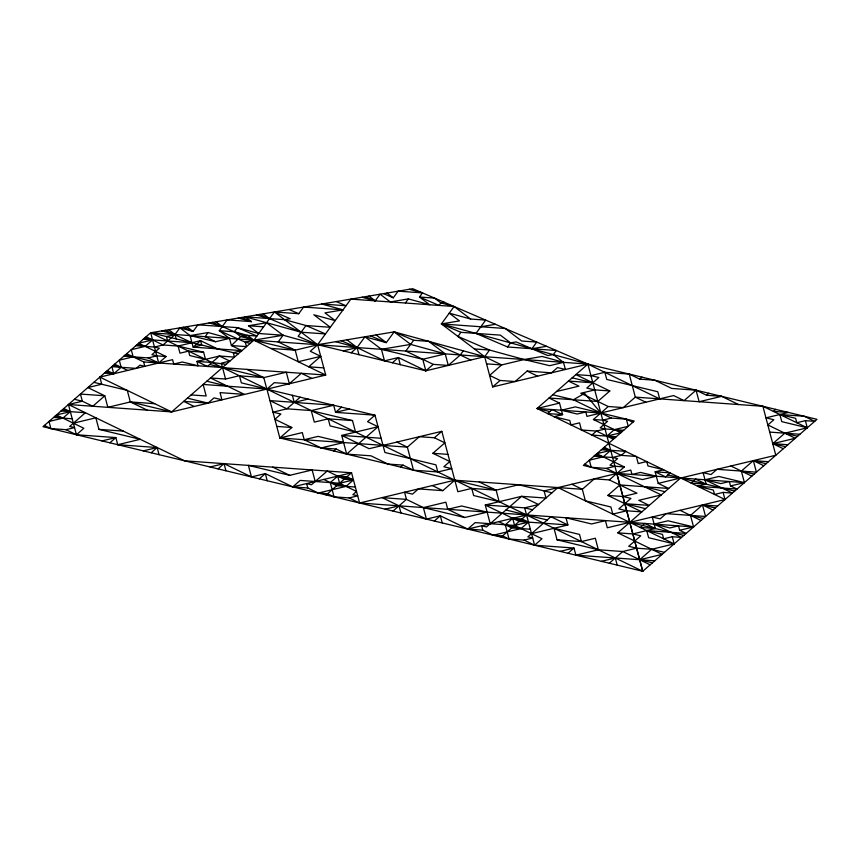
<?xml version="1.0" encoding="UTF-8"?>
<svg xmlns="http://www.w3.org/2000/svg" width="860" height="860" viewBox="0 0 860 860"><rect width="100%" height="100%" fill="white"/><g stroke="black" fill="none" stroke-linecap="round" stroke-linejoin="round"><path stroke-width="1.29" d="M460.917 332.325L457.939 336.443L489.523 350.031L524.095 359.512L542.144 356.47L563.504 362.339L565.396 369.488L557.506 367.585L551.507 372.832L527.137 371.058L515.108 381.539L500.068 380.464L489.619 375.401L501.627 364.93L524.095 359.534L549.626 365.683L563.504 362.372L553.313 354.61L547.723 355.535L516.15 341.936L510.55 342.871L507.561 346.978L475.967 333.4L460.917 332.325L441.416 323.93L454.091 306.504L470.624 319.028L485.685 320.103L475.967 333.4L500.359 335.131L510.55 342.871M253.915 340.13L274.394 311.954L298.764 313.707L303.601 307.041L343.011 309.847L324.973 312.889L335.185 320.629L313.825 314.771L330.348 327.294L305.977 325.531L284.628 319.673L245.197 316.856L251.496 321.64L227.137 319.877L219.3 330.67L229.502 338.41L231.404 345.537L241.875 350.622L233.286 352.686L234.457 357.094L219.397 356.019L196.929 361.404L198.101 365.812L182.32 362.006L173.742 364.07L172.57 359.663L99.846 377.11L101.738 384.248L87.849 387.581L104.791 395.793L107.844 407.328L130.322 401.942L154.692 403.684M323.79 367.887L308.729 366.812L320.737 356.319L310.256 351.256L317.652 344.806L298.14 336.325L305.977 325.531L325.488 333.927L301.14 332.207L245.197 316.856M270.846 348.418L295.195 350.171L317.652 344.806L283.08 335.239L258.72 333.497L237.349 327.628L197.929 324.8L193.081 331.465L179.869 327.843L175.021 334.497L163.034 344.967L154.456 347.042L135.848 345.72M208.142 332.54L205.142 336.658L215.624 341.732L229.502 338.41L208.142 332.54L190.092 335.594L179.869 327.843M278.231 341.904L283.08 335.239L266.557 322.747L248.508 325.757L258.72 333.497M246.863 369.392L263.805 377.594L266.847 389.161L325.714 375.057L317.63 344.699L350.869 299.108L454.091 306.504L440.879 302.881L434.569 298.108L419.508 297.022L422.507 292.905L409.296 289.283M362.028 297.238L375.239 300.849L380.088 294.195L390.289 301.935L408.349 298.893L429.721 304.762L419.508 297.022L439.03 305.418L440.879 302.881L444.33 302.301M474.451 348.966L489.523 350.031L484.685 356.696L394.149 331.874L386.301 342.635L364.941 336.787L357.094 347.548L335.723 341.689M383.528 293.615L393.289 297.818L398.137 291.153L422.507 292.905M405.361 303.01L408.349 298.893M405.823 351.041L413.66 340.27L428.71 341.356L460.304 354.943L463.293 350.826M531.921 348.719L536.78 342.097L521.719 341.012L505.196 328.498L441.395 323.93L484.674 356.696L425.818 370.821L317.63 344.699L274.394 311.954L290.207 318.738L284.628 319.673M553.303 354.599L556.302 350.504L507.561 346.978M613.406 439.223L606.945 436.084L620.823 432.752L593.421 419.519L600.817 413.004L584.628 393.353L573.405 399.75L552.754 394.772M783.277 448.737L772.817 443.663L795.285 438.267L767.872 424.958L773.86 419.744L765.97 417.842L779.859 414.509L795.64 418.315L796.812 422.722L805.401 420.669L807.271 427.807L762.906 406.296L635.314 397.127L623.296 407.586L608.246 406.511L600.871 412.993L611.299 418.078L626.359 419.153L632.831 422.292M127.635 370.434L121.163 367.306L119.271 360.179L133.16 356.846L131.268 349.719L145.147 346.376L152.553 339.904L163.034 344.967L178.084 346.053L203.616 352.213L205.497 359.351L189.727 355.535L188.566 351.127L179.976 353.191L178.084 346.053L200.573 340.657L217.505 348.87M146.082 336.776L152.553 339.904L138.675 343.237L166.088 356.524L158.681 362.995L125.259 354.933M109.854 442.803L115.853 437.579L117.745 444.706L157.165 447.533L159.057 454.671M209.689 364.479L211.979 362.469L196.929 361.404L207.4 366.478L209.689 364.479L263.805 377.594L286.294 372.229L289.336 383.754L274.275 382.678L266.847 389.161L374.981 415.187L384.914 452.5L435.934 464.851L437.826 471.989L451.715 468.657L443.825 466.754L449.823 461.53L432.86 453.295L444.856 442.846L434.375 437.762L419.368 436.697L407.361 447.146L383.012 445.394L369.123 448.694L341.721 435.407L346.655 454.091L371.025 455.832L387.967 464.045L403.028 465.131L413.499 470.205L437.858 471.957M194.166 406.468L183.696 401.394L208.045 403.114L214.043 397.879L221.934 399.782L220.042 392.633L244.401 394.375L210.517 377.97L225.567 379.045L239.446 375.702L241.337 382.85L266.89 389.053L279.822 437.966L496.123 490.157L518.591 484.771L552.002 492.823M218.042 468.861L224.03 463.637L251.453 476.924L265.342 473.602L292.755 486.9L307.815 487.975L318.286 493.06L327.596 493.726L334.067 496.854L349.128 497.918L357.706 495.844L352.837 494.683L356.535 491.447L339.582 483.255L300.161 480.417L292.755 486.9L351.557 472.785L359.598 503.014L629.746 522.31L642.732 571.287L817 419.336L587.907 364.102L441.416 323.93L459.466 320.898L449.253 313.158L470.624 319.028M341.56 407.135L335.572 412.37L333.669 405.232L294.26 402.415L292.368 395.277M333.895 451.016L336.185 449.017L346.655 454.091L378.035 426.743L367.564 421.658L374.981 415.187L335.572 412.37L349.45 409.037M326.166 494.952L351.557 472.785L184.61 460.82L68.434 404.512L76.432 434.752L115.853 437.579L101.964 440.911M318.286 493.06L346.053 486.384L353.449 479.912L346.988 476.784L337.69 476.117L330.272 482.589L334.067 496.854M734.709 491.081L680.636 478.042L537.059 408.489L587.864 364.124L659.695 398.9L600.828 412.993L634.25 421.056L608.816 443.222M592.841 382.764L609.815 390.956L597.808 401.448L608.246 406.511M603.881 424.593L600.183 427.829L605.053 429L596.485 431.064L581.424 429.989L579.533 422.851L570.943 424.904L569.782 420.497L554.001 416.691L562.591 414.627L559.527 403.082L549.045 398.008L597.764 401.469L580.801 393.256L594.69 389.935L586.799 388.032L598.85 377.519L590.96 375.616L604.849 372.283L606.741 379.421L657.814 391.762L659.674 398.846L673.606 395.557L684.066 400.642L696.073 390.182L706.544 395.256L721.604 396.331L738.546 404.533M602.731 448.479L610.621 450.371L596.743 453.704L613.696 461.917L609.998 465.152L614.868 466.335L606.289 468.388L591.228 467.313L589.347 460.186L603.215 456.843L610.611 450.371L604.15 447.243M490.211 523.686L487.158 512.151L464.69 517.526L423.378 507.604L406.436 499.38L382.077 497.628L426.431 519.107L440.331 515.785L467.743 529.072L482.793 530.158L493.274 535.232L502.584 535.898L509.055 539.026L524.116 540.091L532.706 538.038L527.825 536.866L550.948 516.731L567.901 524.955L566.009 517.817L591.54 523.966L605.429 520.655L607.311 527.771L724.991 499.542L723.099 492.404L714.509 494.457L713.349 490.049L697.589 486.244L706.178 484.191L703.104 472.656L710.994 474.559L717.004 469.313L756.402 472.161L753.349 460.627L768.388 461.702M454.768 480.202L582.317 489.297L594.303 478.859L609.321 479.923L616.728 473.452L606.289 468.388M645.559 508.647L624.919 503.67L649.268 505.411L638.797 500.327L661.265 494.93L616.932 473.376L624.317 466.926L613.846 461.852L617.566 458.606L612.696 457.434L621.275 455.37L636.325 456.445L638.206 463.594L646.795 461.53L647.956 465.948L663.726 469.753L655.148 471.817L656.309 476.225L658.201 483.385L668.682 488.458L619.974 484.943L636.938 493.167L623.048 496.51L630.939 498.413L618.791 508.883L626.682 510.786L612.793 514.108L610.901 506.981L585.38 500.832L582.317 489.297L571.825 484.244M706.544 395.256L708.833 393.256M626.8 510.808L641.861 511.883L607.826 495.435L619.791 484.986L609.321 479.923M567.998 553.27L573.996 548.035L575.888 555.173L615.298 558L617.19 565.138M617.792 532.845L632.842 533.931L646.72 530.577L662.49 534.383L663.64 538.801L672.24 536.747L674.154 543.885L651.687 549.282L639.689 559.742L662.157 554.345L617.792 532.845L680.679 477.977L724.991 499.542M50.891 428.592L49.009 421.464L62.898 418.121L70.326 411.65L85.376 412.725L69.671 426.442L74.54 427.613L65.951 429.677L50.891 428.592L44.419 425.453M114.692 364.178L121.163 367.306L113.746 373.767L105.855 371.875M68.434 404.512L171.645 411.897L222.514 367.532L225.567 379.056M222.45 367.564L253.893 340.216L295.195 350.171L298.248 361.716L320.737 356.319M151.166 452.768L157.165 447.533L143.276 450.866M300.258 397.18L286.885 408.812L273.007 412.155L280.897 414.058L274.91 419.282L291.83 427.506L279.822 437.966L383.033 445.373M351.095 352.804L357.094 347.58L384.506 360.856L398.406 357.534L425.818 370.821L433.236 364.361L448.286 365.435L460.293 354.976L470.764 360.05M259.344 478.827L265.342 473.602L267.224 480.729M400.728 467.13L403.028 465.131M486.556 363.855L501.627 364.93L484.674 356.717L492.64 386.935L500.068 380.464M393.02 511.055L406.436 499.38L404.565 492.242L412.456 494.145L418.465 488.899L442.803 490.651L454.8 480.17L359.598 503.014M604.859 372.315L629.23 374.068L639.7 379.142L641.99 377.142M482.793 530.158L481.632 525.75L486.502 526.922L521.644 496.317L545.992 498.058L544.122 490.92L616.76 473.462L629.789 522.385M603.87 424.539L607.59 421.314L602.709 420.131L593.421 419.519M614.825 437.987L606.945 436.084L614.352 429.624L628.241 426.291L626.359 419.153M501.165 537.156L557.936 487.566L674.154 543.885L648.623 537.726L646.72 530.577L655.32 528.524L652.245 516.978L660.136 518.881L666.134 513.646L705.566 516.473L702.502 504.927L717.562 506.013M667.908 474.892L665.618 476.892L655.148 471.817L670.198 472.892L667.908 474.892L680.658 477.988L658.201 483.385M775.688 409.371L773.387 411.37L788.448 412.456L779.859 414.509L781.751 421.647L807.271 427.807L784.814 433.182L772.817 443.663L785.567 446.738M609.299 563.236L615.298 558L601.409 561.322M634.701 541.058L628.714 546.283L636.604 548.185L622.726 551.518L598.366 549.776L557.065 539.822L554.001 528.276L531.534 533.662L514.592 525.449L475.161 522.611L467.743 529.072L526.578 514.99L534.587 545.208L573.996 548.035L560.118 551.367M634.734 541.058L640.732 535.823L632.853 533.92M683.872 535.425L629.789 522.375L693.558 526.943L690.505 515.398L702.502 504.927L715.273 508.013M616.889 473.398L642.431 479.568L656.309 476.225L640.539 472.419L631.949 474.483L630.788 470.065L616.932 473.376L744.416 482.621L718.874 476.462L704.996 479.794L720.777 483.599L729.355 481.546L730.527 485.954L744.416 482.621L741.352 471.065L753.349 460.627L766.099 463.701M289.336 383.754L301.344 373.304L311.815 378.379M392.396 362.769L398.406 357.534L400.287 364.672M434.321 521.01L440.331 515.785L442.212 522.912M509.055 539.026L505.282 524.772L512.7 518.311L521.998 518.988L528.481 522.117L567.901 524.955L554.012 528.276L579.533 534.436L581.424 541.563L595.313 538.242L598.366 549.776L575.888 555.173M608.848 443.287L583.338 465.41L616.728 473.452M493.274 535.232L521.063 528.567L528.481 522.117L512.7 518.311L514.592 525.449L528.481 522.117L519.171 521.45L485.276 505.024L487.168 512.141L461.648 505.992L447.737 509.313L445.878 502.186L423.378 507.604L426.431 519.107M434.375 437.762L441.825 431.312L457.864 491.726L471.753 488.405L496.123 490.157L499.176 501.702L521.644 496.317L538.575 504.53L524.686 507.862L485.276 505.003L499.165 501.692L473.645 495.532L471.753 488.405M549.819 411.553L537.059 408.489L559.527 403.082M353.46 479.912L339.582 483.255L337.69 476.117L353.46 479.912L344.161 479.256L327.198 471.022L311.513 484.739L306.644 483.567L307.815 487.975M123.851 356.18L148.221 357.921L156.789 355.857L166.088 356.524M68.456 404.533L82.334 401.201L92.794 406.242L104.791 395.793L80.442 394.063L82.334 401.201L74.444 399.298M343.204 350.901L357.094 347.58L358.986 354.707M63.834 408.511L70.305 411.65L56.416 414.982L73.38 423.195L95.858 417.81L98.911 429.355L140.223 439.32L117.745 444.706M93.847 382.345L127.269 390.397L130.322 401.942L171.645 411.897L266.88 389.064L203.111 384.441L206.174 395.987L191.113 394.912M384.506 360.856L381.453 349.321L422.765 359.286L445.243 353.901L448.286 365.435M294.26 402.415L308.149 399.072M333.669 405.232L311.202 410.629L352.503 420.583L355.567 432.128M352.503 420.583L328.144 418.841L314.308 422.11L311.245 410.564L286.885 408.812L269.943 400.61L294.303 402.34M279.822 437.976L302.301 432.58L304.193 439.718L321.135 447.931L336.185 449.017M492.64 386.935L587.885 364.102L642.732 571.276L43 426.689L150.672 332.766L412.746 288.713L587.885 364.102L150.672 332.766L158.681 362.995L148.221 357.921M304.193 439.718L318.082 436.385L343.613 442.535L321.135 447.931M210.152 466.958L224.03 463.637L225.933 470.764M378.035 426.743L341.721 435.407L366.081 437.149M556.463 391.536L578.941 386.14L568.46 381.066L592.798 382.797L575.867 374.594L590.928 375.669M383.012 445.394L441.825 431.312M251.453 476.924L248.379 465.378L289.691 475.344L312.148 469.958L315.222 481.503M602.709 420.131L611.299 418.078M721.604 396.331L699.137 401.727L696.073 390.182L671.703 388.43L654.761 380.206L639.7 379.142M680.636 478.042L775.795 455.241L762.906 406.296M672.24 536.747L681.55 537.414L654.137 524.116L668.026 520.784L693.558 526.943M654.137 524.116L669.918 527.922L678.497 525.869L679.669 530.276L693.547 526.954M385.129 509.152L399.019 505.863L400.91 512.947M283.08 335.239L253.872 340.162L240.66 336.529L234.35 331.745L219.3 330.67L245.293 342.205L250.163 343.387M317.662 344.72L394.149 331.874L413.66 340.27M480.837 326.757L495.435 324.306M428.71 341.356L445.243 353.868L410.671 344.387L381.464 349.3L364.941 336.787M531.942 348.741L546.541 346.3M593.916 456.176L612.513 457.498M355.352 487.029L336.754 485.728L323.812 479.439M530.362 529.222L511.754 527.911L498.811 521.633M248.508 325.757L263.568 326.832M143.254 339.248L191.974 342.71L193.156 347.128L241.875 350.622M188.555 351.127L203.616 352.213M594.755 389.881L609.815 390.956M126.678 353.707L143.631 361.92L222.514 367.532M779.859 414.509L804.229 416.262L814.71 421.335L805.401 420.669M239.446 375.852L263.805 377.594M104.436 373.111L113.746 373.777M537.059 408.489L600.828 413.036L573.405 399.75M605.053 428.946L623.661 430.29M772.807 443.652L787.857 444.738M606.945 436.084L616.233 436.751M61.006 410.983L70.305 411.65L62.425 409.747M276.769 426.42L291.83 427.506M601.323 449.715L610.621 450.371M366.037 437.202L381.087 438.277M53.589 417.455L72.197 418.777M615.008 466.26L624.317 466.926M98.911 429.355L123.281 431.096M432.86 453.295L447.92 454.37M697.589 486.244L736.999 489.082L730.527 485.954M723.099 492.404L732.408 493.081L704.996 479.794M607.826 495.435L622.866 496.51M646.72 530.577L686.14 533.415L679.669 530.276M557.065 539.822L581.424 541.574M639.679 559.731L615.319 557.979L622.726 551.518L650.16 564.816M654.739 560.817L639.689 559.742L652.45 562.816M769.754 432.096L799.864 434.279M636.647 548.185L651.687 549.282L664.457 552.356M144.674 338.012L152.553 339.904M346.053 486.384L330.272 482.589M521.063 528.567L505.282 524.772M572.169 377.83L592.798 382.797M614.352 429.624L622.242 431.526M215.624 341.732L190.092 335.572L191.974 342.71L165.27 330.294M730.882 465.991L741.352 471.076L754.112 474.161M238.166 353.858L150.672 332.755L642.732 571.287M154.456 347.042L159.337 348.214L151.919 354.685L156.789 355.857M226.158 364.339L211.979 362.49L219.397 356.019L229.867 361.103L221.289 363.156L222.514 367.639L325.714 375.057L253.883 340.227L245.293 342.205L246.454 346.623L231.404 345.537L240.66 336.529L247.562 335.368L256.871 336.034L237.349 327.628L234.361 331.745L247.562 335.368L253.872 340.162L212.538 322.36M137.256 344.484L145.147 346.376M595.324 454.94L603.215 456.843M644.323 486.717L664.974 491.694M206.808 381.206L227.459 386.183M113.273 365.414L121.163 367.306M355.61 432.075L330.079 425.915L328.197 418.777M680.045 510.302L690.505 515.398L703.265 518.472M187.405 398.159L208.045 403.114M505.927 510.012L547.25 519.977M55.008 416.219L62.898 418.121M784.814 433.182L797.575 436.278M532.566 509.765L524.675 507.862L526.567 515M343.011 309.847L321.651 303.999L346 305.741L336.249 301.537M256.355 314.975L269.567 318.608L301.14 332.207M238.295 318.017L251.496 321.64L241.746 317.437M209.087 322.93L222.288 326.553L215.989 321.769M161.82 330.874L175.021 334.497L176.203 338.904M365.478 296.657L375.25 300.849M370.51 335.841L386.301 342.635L376.089 334.906M289.003 309.503L298.764 313.707M341.302 340.754L357.094 347.548L346.881 339.808M259.795 314.405L269.567 318.608L263.246 313.825M183.32 327.262L193.081 331.465L186.77 326.682M753.349 460.627L763.798 465.701M527.137 371.058L537.597 376.142M405.823 351.073L433.236 364.361M702.512 504.927L712.972 510.012M690.505 515.398L700.975 520.483M584.757 464.174L591.228 467.313M278.253 341.958L295.195 350.171M396.89 442.072L407.361 447.146L410.413 458.702M479.181 481.944L496.123 490.157M432.333 485.567L442.803 490.651M531.544 533.662L542.004 538.747L534.587 545.208L524.116 540.091M447.737 509.313L464.69 517.526M107.274 370.638L113.746 373.777L111.864 366.639L136.224 368.381L139.933 365.145L144.802 366.328L143.631 361.92M99.846 377.11L171.645 411.897M272.738 467.12L289.691 475.344M130.322 401.942L147.275 410.156M73.369 423.185L83.85 428.28L76.432 434.752L65.951 429.677M645.795 402.222L635.314 397.127L629.23 374.068M741.352 471.065L751.812 476.16M349.128 497.918L359.587 503.035M386.978 293.034L393.289 297.818M368.929 296.066L375.239 300.849M394.149 331.874L410.671 344.387M168.721 329.713L175.021 334.497L166.453 336.561L167.625 340.969M422.765 359.286L425.818 370.821M410.446 458.659L413.499 470.205M196.854 343.892L193.156 347.128L201.734 345.064L200.573 340.657L196.854 343.892M552.109 409.553L547.53 413.552L562.591 414.627L552.109 409.553M596.485 431.064L591.895 435.052L606.945 436.127L596.485 431.064M625.854 451.36L621.275 455.37L610.804 450.285L625.854 451.36M695.697 479.127L691.117 483.105L706.178 484.191L695.697 479.127M644.839 523.45L640.259 527.438L655.32 528.524L644.839 523.45M600.828 413.036L586.95 416.38L585.789 411.962L577.2 414.025L561.408 410.22L575.297 406.887L600.828 413.036"/></g></svg>
